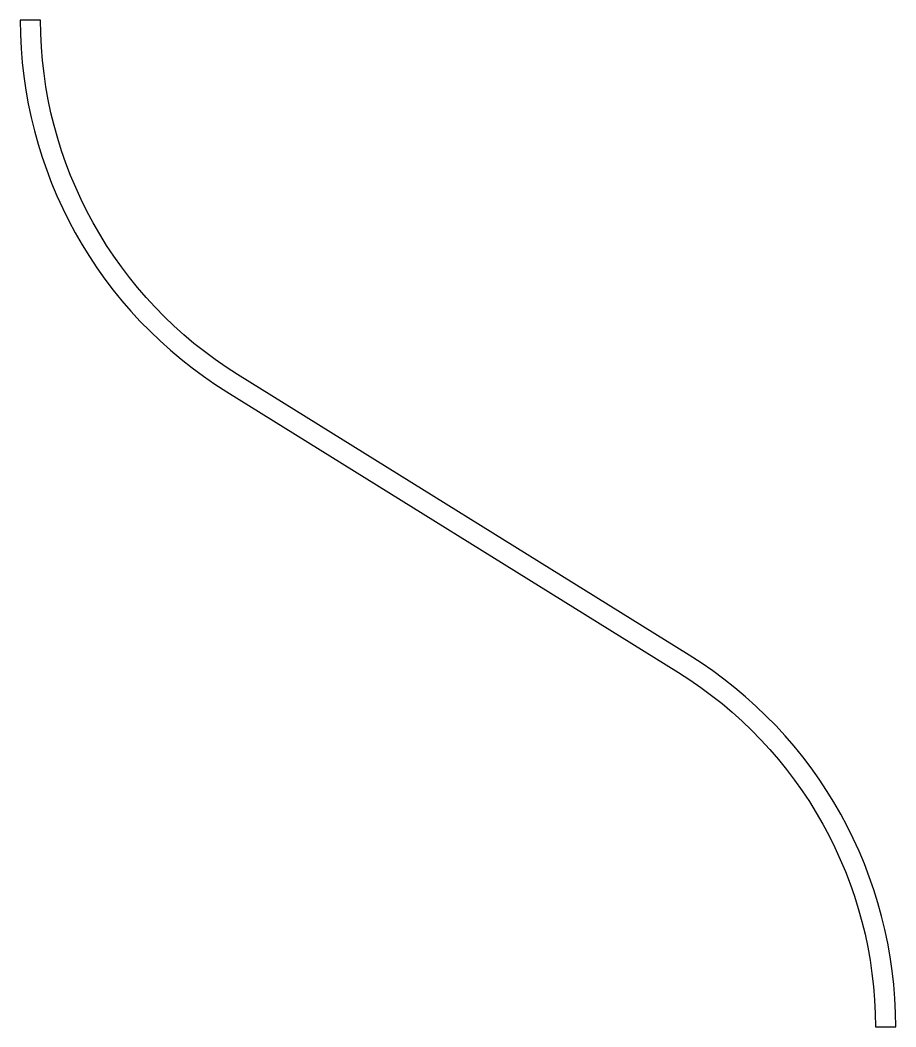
# Model space of a CAD drawing. Extents: x 842.9 to 902.9, y -54.5 to 14.5.
import ezdxf

# ---------------------------------------------------------------- set-up
doc = ezdxf.new("R2010")
doc.units = 0
doc.header["$LTSCALE"] = 15
doc.layers.get('0').update_dxf_attribs({"linetype": 'CONTINUOUS'})

msp = doc.modelspace()

# ---------------------------------------------------------------- linework, layer by layer
msp.add_lwpolyline([(888.014, -30.184, -0.259237), (901.515, -54.473), (902.915, -54.473, 0.259237), (888.754, -28.995), (857.816, -9.762, -0.259237), (844.315, 14.527), (842.915, 14.527, 0.259237), (857.077, -10.951)], format="xyb", close=True)

doc.saveas('drawing.dxf')
